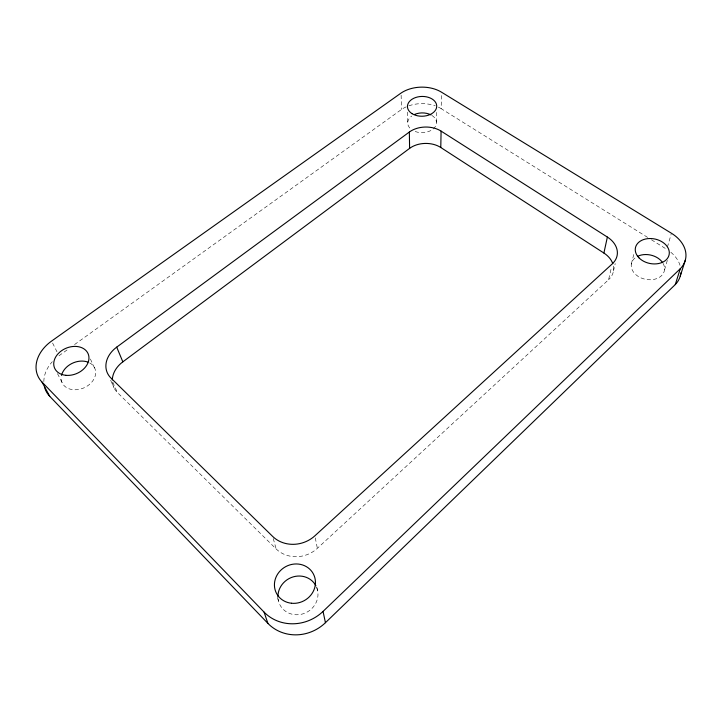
<?xml version="1.0" encoding="UTF-8"?>
<svg xmlns="http://www.w3.org/2000/svg" width="722" height="722" viewBox="0 0 722 722"><rect width="100%" height="100%" fill="white"/><g stroke="black" fill="none" stroke-linecap="round" stroke-linejoin="round"><path stroke-width="0.54" stroke-dasharray="3.61 2.71" d="M436.485 122.28L436.62 112.397M647.625 237.403L441.178 108.67L441.44 94.365M112.451 382.723A26.579 20.812 -21.1 0 0 117.325 392.425L276.129 548.928A29.142 26.452 -20 0 0 317.364 548.341L608.601 279.703L611.516 267.068M613.483 270.985L615.216 263.575M631.308 264.153L634.277 252.474M667.372 247.186L671.117 234.334M664.52 269.92L667.345 260.371M58.969 355.775L68.13 349.186M74.537 344.584L401.459 109.5A28.808 19.774 -1.1 0 1 407.262 106.414M651.452 239.785L666.749 249.325M57.462 373.572L62.922 384.167M52.589 343.022L57.011 351.849M90.385 358.996L95.313 369.709M110.628 380.25L114.049 387.949M112.776 382.146L117.325 392.425M277.447 597.509L279.026 602.789M273.268 538.522L276.129 548.928M316.75 587.085L317.906 592.446M315.297 537.908L317.364 548.341M401.134 95.241L401.459 109.5M407.542 112.163L407.713 123.11M408.878 105.809A28.808 19.774 -1.1 0 1 435.231 105.827M438.335 107.109A28.808 19.774 -1.1 0 1 441.178 108.67M670.828 252.258A33.753 24.81 12 0 1 680.323 266.391M43.852 381.586A35.739 27.201 -23.5 0 1 52.318 361.686M431.937 115.466A14.395 9.873 -1.1 0 1 433.769 128.444A14.395 9.873 -1.1 0 1 415.195 131.512M409.789 128.011A14.395 9.873 -1.1 0 1 411.711 116.052M89.681 362.904A17.869 13.601 -23.5 0 1 85.07 387.326A17.869 13.601 -23.5 0 1 61.217 377.272M316.75 587.6A20.36 19.034 -30.3 0 1 302.698 613.926A20.36 19.034 -30.3 0 1 278.078 598.89M663.076 263.395A16.859 12.391 12 0 1 656.388 278.737A16.859 12.391 12 0 1 634.485 273.322A16.859 12.391 12 0 1 636.623 256.851M613.438 266.066A24.927 18.664 9.3 0 1 608.601 279.703"/><path stroke-width="1.08" d="M612.779 263.611A24.927 18.664 9.3 0 0 603.899 253.043L440.781 147.505L441.088 131.115A22.662 15.812 -0.9 0 0 409.356 132.027L116.711 347.138A27.129 21.019 -20.7 0 0 110.953 378.039L272.69 536.446A29.81 26.849 -19 0 0 314.882 535.823L612.238 263.909A25.414 18.808 8.9 0 0 607.373 237.06L441.088 131.115M603.899 253.043L607.373 237.06M675.287 284.558L680.268 268.746A34.412 24.999 11.6 0 0 671.433 233.26L441.476 92.172A29.295 19.828 -1.2 0 0 401.089 93.048L51.605 341.064A36.479 27.454 -23 0 0 42.002 382.064L49.773 396.36L267.889 623.366A40.739 38.076 -30.4 0 0 325.442 622.698L675.287 284.558A33.753 24.81 12 0 0 680.837 272.889M680.259 276.048L685.313 260.164M42.002 382.064L264.081 612.112A41.686 38.744 -28.4 0 0 323.041 611.408L680.268 268.746M112.307 379.943A26.579 20.812 -21.1 0 1 122.839 361.839L409.6 148.38A22.265 15.749 -0.8 0 1 440.781 147.505M116.711 347.138L122.839 361.839M264.081 612.112L267.889 623.366M323.041 611.408L325.442 622.698M409.356 132.027L409.6 148.38M49.773 396.36A35.739 27.201 -23.5 0 1 44.52 386.992M414.618 114.419A14.395 9.873 -1.1 0 1 430.989 114.915M61.523 375.395A17.869 13.601 -23.5 0 1 87.894 362.101M277.934 596.886A20.36 19.034 -30.3 0 1 293.231 576.869A20.36 19.034 -30.3 0 1 315.92 585.804M637.436 256.4A16.859 12.391 12 0 1 662.597 262.618M639.169 258.025A17.193 12.482 11.6 0 0 668.247 257.131A17.193 12.482 11.6 0 0 649.421 238.531A17.193 12.482 11.6 0 0 639.169 258.025M291.471 603.24A20.839 19.359 -28.3 0 0 314.187 575.714A20.839 19.359 -28.3 0 0 279.17 572.004A20.839 19.359 -28.3 0 0 291.471 603.24M65.846 375.314A18.24 13.727 -23 0 0 88.598 355.107A18.24 13.727 -23 0 0 59.592 352.282A18.24 13.727 -23 0 0 65.846 375.314M412.109 113.697A14.639 9.9 -1.2 0 0 436.35 108.399A14.639 9.9 -1.2 0 0 417.794 96.919A14.639 9.9 -1.2 0 0 412.109 113.697"/></g></svg>
